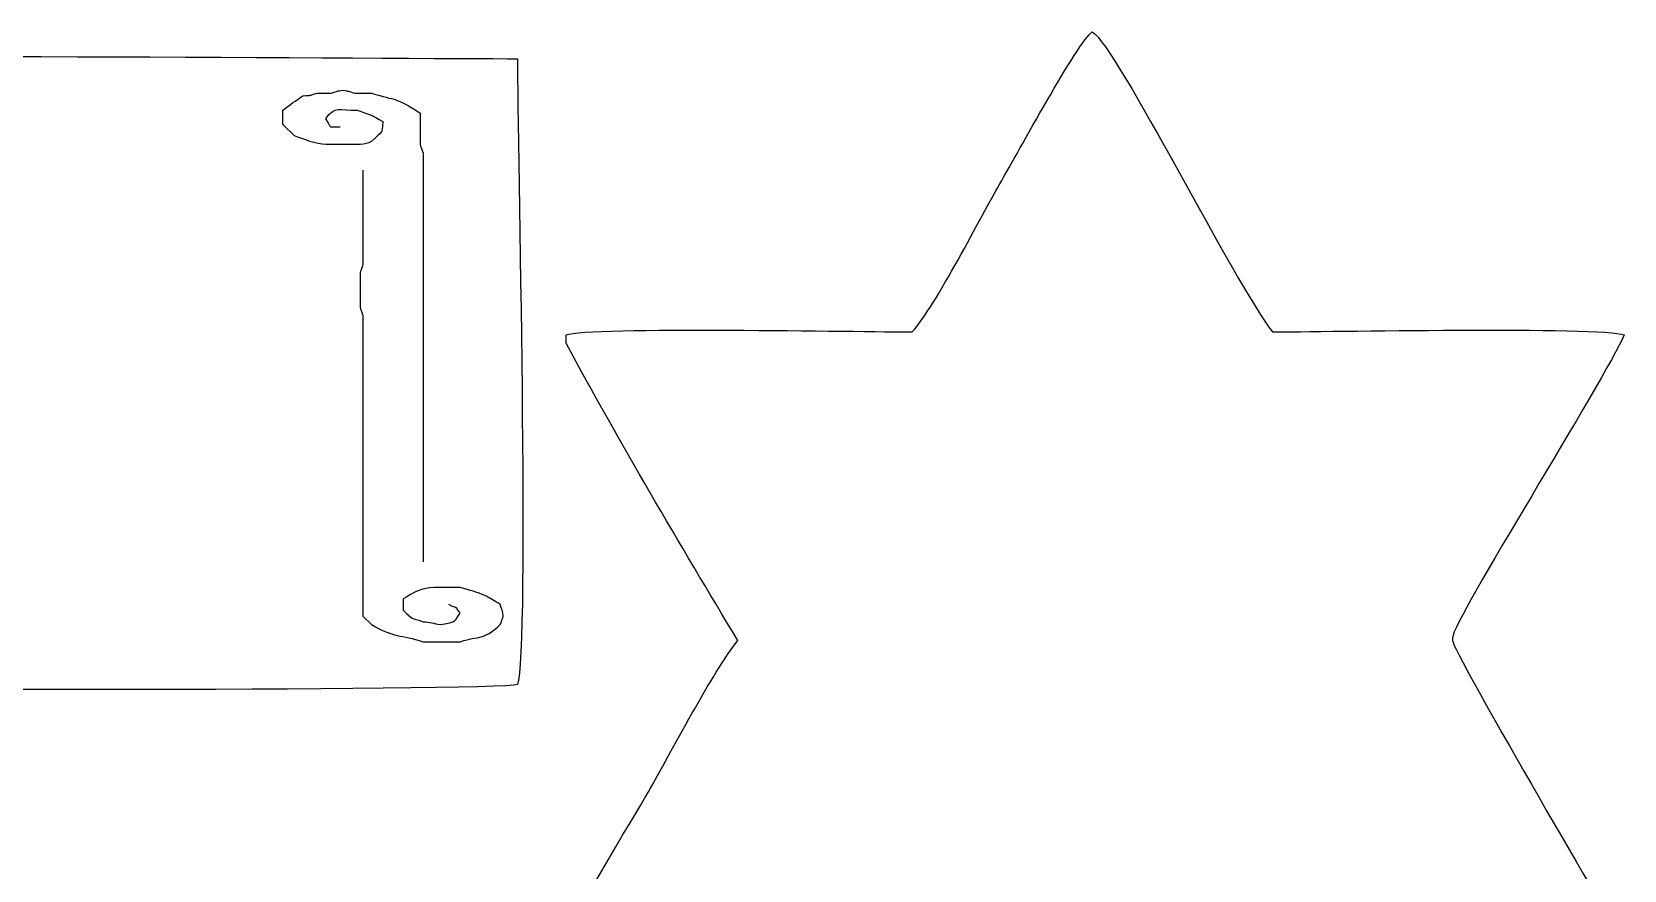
# Model space of a CAD drawing. Extents: x -149 to 150, y -212 to 234.
# Drawn here: x 35.72 to 82.87, y 73.19 to 98.03 of the extents above; entities that cross this region are included whole.
import ezdxf

# ---------------------------------------------------------------- set-up
doc = ezdxf.new("R2010")
doc.units = 0
doc.header["$MEASUREMENT"] = 0
doc.layers.add('EBENE_1', color=7, linetype='CONTINUOUS')

msp = doc.modelspace()

# ---------------------------------------------------------------- linework, layer by layer
at = {"layer": 'EBENE_1', "color": 250}
for points, knots in [([(82.8692, 89.0543), (82.2384, 89.2991), (73.8743, 89.1389), (72.4552, 89.139), (72.4552, 89.139), (71.3844, 90.4958), (67.8535, 97.5709), (67.1213, 98.029), (67.1213, 98.029), (66.7061, 97.7538), (64.8609, 94.3457), (64.4405, 93.6262), (64.4405, 93.6262), (63.8397, 92.5981), (62.4697, 89.8783), (61.7873, 89.1389), (61.7873, 89.1389), (60.3865, 89.1389), (52.1687, 89.2974), (51.5426, 89.0542), (51.5426, 89.0542), (51.5426, 89.0542), (51.5425, 88.8002), (51.5425, 88.8002), (51.5425, 88.8002), (53.0946, 85.8991), (54.9235, 82.8319), (56.6226, 79.995), (56.6226, 79.995), (55.8773, 79.0505), (54.632, 76.67), (53.9749, 75.5077), (53.9749, 75.5077), (53.5231, 74.7081), (51.5571, 71.6004), (51.5426, 70.9356), (51.5426, 70.9356), (52.1711, 70.6917), (60.462, 70.851), (61.8719, 70.8509), (61.8719, 70.8509), (62.7297, 69.5394), (66.5241, 62.3874), (67.2059, 61.961), (67.2059, 61.961), (67.9951, 62.9608), (69.0962, 65.1559), (69.802, 66.3636), (69.802, 66.3636), (70.3996, 67.3862), (71.7811, 70.1207), (72.4552, 70.8509), (72.4552, 70.8509), (74.1768, 70.851), (75.8984, 70.8509), (77.6199, 70.851), (77.6199, 70.851), (78.5454, 70.851), (82.3414, 70.6443), (82.8691, 71.0203), (82.8691, 71.0203), (82.3183, 71.9403), (77.7892, 79.6826), (77.7892, 79.9949), (77.7892, 79.9949), (77.7892, 79.9949), (77.7891, 80.0796), (77.7891, 80.0796), (77.7891, 80.0796), (77.7892, 80.5895), (82.3156, 87.7449), (82.8692, 89.0543)], [0, 0, 0, 0, 0.0526316, 0.0526316, 0.0526316, 0.0526316, 0.1052632, 0.1052632, 0.1052632, 0.1052632, 0.1578947, 0.1578947, 0.1578947, 0.1578947, 0.2105263, 0.2105263, 0.2105263, 0.2105263, 0.2631579, 0.2631579, 0.2631579, 0.2631579, 0.3157895, 0.3157895, 0.3157895, 0.3157895, 0.3684211, 0.3684211, 0.3684211, 0.3684211, 0.4210526, 0.4210526, 0.4210526, 0.4210526, 0.4736842, 0.4736842, 0.4736842, 0.4736842, 0.5263158, 0.5263158, 0.5263158, 0.5263158, 0.5789474, 0.5789474, 0.5789474, 0.5789474, 0.6315789, 0.6315789, 0.6315789, 0.6315789, 0.6842105, 0.6842105, 0.6842105, 0.6842105, 0.7368421, 0.7368421, 0.7368421, 0.7368421, 0.7894737, 0.7894737, 0.7894737, 0.7894737, 0.8421053, 0.8421053, 0.8421053, 0.8421053, 0.8947368, 0.8947368, 0.8947368, 0.8947368, 1, 1, 1, 1]), ([(50.0964, 97.2319), (47.3887, 97.2319), (26.2434, 97.4191), (25.5431, 97.1473), (25.5431, 97.1473), (25.3639, 96.6854), (25.3639, 79.1516), (25.543, 78.6899), (25.543, 78.6899), (26.046, 78.4946), (49.5936, 78.4946), (50.0964, 78.6899), (50.0964, 78.6899), (50.4647, 79.6385), (50.0964, 94.9294), (50.0964, 97.2319)], [0, 0, 0, 0, 0.2, 0.2, 0.2, 0.2, 0.4, 0.4, 0.4, 0.4, 0.6, 0.6, 0.6, 0.6, 1, 1, 1, 1]), ([(44.8471, 95.1998), (44.4269, 95.2414), (44.6688, 95.0927), (44.4238, 95.4539), (44.4238, 95.4539), (44.687, 95.8416), (44.8368, 95.7079), (45.3551, 95.7079), (45.3551, 95.7079), (45.6987, 95.5889), (45.7941, 95.5626), (46.1171, 95.3693), (46.1171, 95.3693), (46.075, 94.9438), (46.1139, 95.1194), (45.7784, 94.7765), (45.7784, 94.7765), (45.6548, 94.732), (45.5853, 94.6919), (45.4398, 94.6919), (45.4398, 94.6919), (45.4398, 94.6919), (44.4237, 94.6918), (44.4237, 94.6918), (44.4237, 94.6918), (44.1383, 94.6919), (43.7579, 94.854), (43.4924, 94.9458), (43.4924, 94.9458), (43.4924, 94.9458), (43.1538, 95.2846), (43.1538, 95.2846), (43.1538, 95.2846), (43.1538, 95.2846), (43.1538, 95.7079), (43.1538, 95.7079), (43.1538, 95.7079), (43.3678, 95.8814), (43.5252, 95.9865), (43.7464, 96.1313), (43.7464, 96.1313), (44.0372, 96.1541), (43.899, 96.128), (44.1698, 96.2158), (44.1698, 96.2158), (44.1698, 96.2158), (44.5931, 96.2159), (44.5931, 96.2159), (44.5931, 96.2159), (44.8012, 96.2908), (44.7382, 96.2632), (44.9318, 96.3005), (44.9318, 96.3005), (45.1135, 96.2624), (45.0774, 96.2798), (45.2704, 96.2159), (45.2704, 96.2159), (45.2704, 96.2159), (45.7784, 96.2158), (45.7784, 96.2158), (45.7784, 96.2158), (46.5281, 95.9728), (46.4759, 96.1083), (47.2178, 95.6232), (47.2178, 95.6232), (47.2178, 95.6232), (47.2178, 94.6919), (47.2178, 94.6919), (47.2178, 94.6919), (47.2201, 94.6867), (47.2972, 94.4521), (47.3024, 94.4378), (47.3024, 94.4378), (47.3024, 94.4378), (47.3023, 82.3306), (47.3023, 82.3306)], [0, 0, 0, 0, 0.05, 0.05, 0.05, 0.05, 0.1, 0.1, 0.1, 0.1, 0.15, 0.15, 0.15, 0.15, 0.2, 0.2, 0.2, 0.2, 0.25, 0.25, 0.25, 0.25, 0.3, 0.3, 0.3, 0.3, 0.35, 0.35, 0.35, 0.35, 0.4, 0.4, 0.4, 0.4, 0.45, 0.45, 0.45, 0.45, 0.5, 0.5, 0.5, 0.5, 0.55, 0.55, 0.55, 0.55, 0.6, 0.6, 0.6, 0.6, 0.65, 0.65, 0.65, 0.65, 0.7, 0.7, 0.7, 0.7, 0.75, 0.75, 0.75, 0.75, 0.8, 0.8, 0.8, 0.8, 0.85, 0.85, 0.85, 0.85, 0.9, 0.9, 0.9, 0.9, 1, 1, 1, 1]), ([(45.5244, 93.9299), (45.5244, 93.9299), (45.5244, 91.1358), (45.5244, 91.1358), (45.5244, 91.1358), (45.5221, 91.1307), (45.4449, 90.8961), (45.4397, 90.8818), (45.4397, 90.8818), (45.4397, 90.8818), (45.4398, 89.8658), (45.4398, 89.8658), (45.4398, 89.8658), (45.4421, 89.8607), (45.5193, 89.6261), (45.5244, 89.6118), (45.5244, 89.6118), (45.5244, 89.6118), (45.5244, 80.7218), (45.5244, 80.7218), (45.5244, 80.7218), (45.5244, 80.7218), (45.7784, 80.4678), (45.7784, 80.4678), (45.7784, 80.4678), (46.4222, 80.0823), (46.6627, 80.1673), (47.3023, 79.9598), (47.3023, 79.9598), (47.3023, 79.9598), (47.641, 79.9599), (47.641, 79.9599), (47.641, 79.9599), (47.641, 79.9599), (48.0643, 79.9598), (48.0643, 79.9598), (48.0643, 79.9598), (48.0643, 79.9598), (48.4031, 79.9599), (48.4031, 79.9599), (48.4031, 79.9599), (48.9928, 80.151), (49.0545, 79.9749), (49.5884, 80.4678), (49.5884, 80.4678), (49.6135, 80.523), (49.6731, 80.6696), (49.6731, 80.7218), (49.6731, 80.7218), (49.6731, 80.8692), (49.6302, 80.9342), (49.5884, 81.0605), (49.5884, 81.0605), (49.4354, 81.1629), (49.323, 81.23), (49.1651, 81.3146), (49.1651, 81.3146), (48.8591, 81.4568), (48.7105, 81.4689), (48.403, 81.5686), (48.403, 81.5686), (48.403, 81.5686), (48.149, 81.5686), (48.149, 81.5686), (48.149, 81.5686), (48.149, 81.5686), (47.641, 81.5686), (47.641, 81.5686), (47.641, 81.5686), (47.277, 81.5685), (47.0011, 81.4044), (46.7098, 81.2299), (46.7098, 81.2299), (46.7098, 81.2299), (46.7098, 80.8913), (46.7098, 80.8913), (46.7098, 80.8913), (47.0544, 80.5805), (46.8999, 80.6919), (47.3024, 80.5525), (47.3024, 80.5525), (47.5033, 80.537), (47.6222, 80.5035), (47.8104, 80.4678), (47.8104, 80.4678), (48.2252, 80.5462), (48.1907, 80.4935), (48.403, 80.8066), (48.403, 80.8066), (48.1899, 81.064), (48.4357, 80.8757), (48.0644, 81.0605)], [0, 0, 0, 0, 0.0416667, 0.0416667, 0.0416667, 0.0416667, 0.0833333, 0.0833333, 0.0833333, 0.0833333, 0.125, 0.125, 0.125, 0.125, 0.1666667, 0.1666667, 0.1666667, 0.1666667, 0.2083333, 0.2083333, 0.2083333, 0.2083333, 0.25, 0.25, 0.25, 0.25, 0.2916667, 0.2916667, 0.2916667, 0.2916667, 0.3333333, 0.3333333, 0.3333333, 0.3333333, 0.375, 0.375, 0.375, 0.375, 0.4166667, 0.4166667, 0.4166667, 0.4166667, 0.4583333, 0.4583333, 0.4583333, 0.4583333, 0.5, 0.5, 0.5, 0.5, 0.5416667, 0.5416667, 0.5416667, 0.5416667, 0.5833333, 0.5833333, 0.5833333, 0.5833333, 0.625, 0.625, 0.625, 0.625, 0.6666667, 0.6666667, 0.6666667, 0.6666667, 0.7083333, 0.7083333, 0.7083333, 0.7083333, 0.75, 0.75, 0.75, 0.75, 0.7916667, 0.7916667, 0.7916667, 0.7916667, 0.8333333, 0.8333333, 0.8333333, 0.8333333, 0.875, 0.875, 0.875, 0.875, 0.9166667, 0.9166667, 0.9166667, 0.9166667, 1, 1, 1, 1])]:
    msp.add_open_spline(points, degree=3, knots=knots, dxfattribs=at)

doc.saveas('drawing.dxf')
